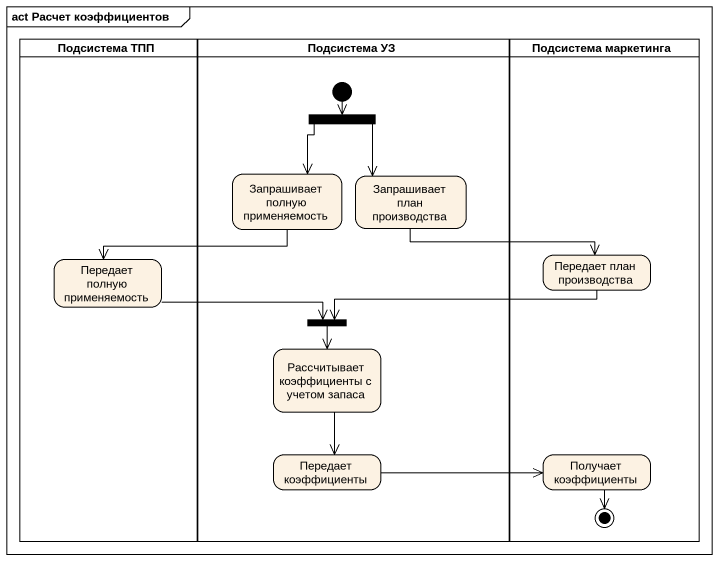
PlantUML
@startuml
mainframe act Расчет коэффициентов
hide empty description
state "Подсистема ТПП" as Подсистема_ТПП <<partition>> {
  state "Передает полную применяемость" as Передает_полную
}
state "Подсистема УЗ" as Подсистема_УЗ <<partition>> {
  state fork1 <<fork>>
  state "Запрашивает полную применяемость" as Запрашивает_полную
  state "Запрашивает план производства" as Запрашивает_план
  state "Рассчитывает коэффициенты с учетом запаса" as Рассчитывает_коэффициенты_с
  state fork2 <<join>>
  state "Передает коэффициенты" as Передает_коэффициенты
  [*] --> fork1
}
state "Подсистема маркетинга" as Подсистема_маркетинга <<partition>> {
  state "Передает план производства" as Передает_план_производства
  state "Получает коэффициенты" as Получает_коэффициенты
  Получает_коэффициенты --> [*]
}
fork1 --> Запрашивает_полную
fork1 --> Запрашивает_план
Запрашивает_полную -left-> Передает_полную
Запрашивает_план -right-> Передает_план_производства
Передает_полную -right-> fork2
Передает_план_производства -left-> fork2
Рассчитывает_коэффициенты_с --> Передает_коэффициенты
fork2 --> Рассчитывает_коэффициенты_с
Передает_коэффициенты -right-> Получает_коэффициенты
@enduml
